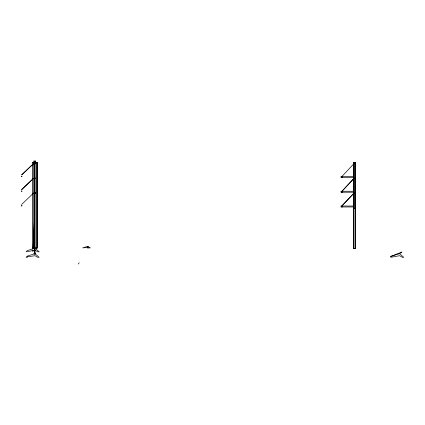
<?xml version="1.0" encoding="UTF-8"?>
<svg xmlns="http://www.w3.org/2000/svg" width="425" height="425" viewBox="0 0 425 425"><rect width="100%" height="100%" fill="white"/><g stroke="black" fill="none" stroke-linecap="round" stroke-linejoin="round"><path stroke-width="0.64" d="M35.291 192.966L35.721 192.992M21.638 204.478L33.596 193.035L34.786 192.982M35.286 163.923L35.296 163.2M35.291 178.601L35.296 177.884M35.291 193.348L35.296 192.626M355.119 163.938L355.125 163.179M355.119 178.686L355.125 177.921M355.119 193.444L355.125 192.679M32.884 251.818L32.98 249.847M33.038 248.535L34.632 215.103M21.558 189.63L33.538 178.224M21.765 189.598L33.655 178.351M78.312 264.005L79.183 262.772M391.712 256.195L390.485 256.477L402.023 252.036L399.75 253.507L391.712 256.195L390.761 257.316L399.633 255.701L402.348 257.316L403.75 257.316L399.888 253.927M341.923 176.471L353.605 164.029M353.998 178.245L342.008 191.213M342.003 191.245L353.642 178.851M341.865 205.918L353.998 193.003M353.642 193.609L341.838 205.971M21.643 174.792L33.532 163.545M21.765 174.919L33.655 163.667M398.682 253.916L399.755 253.374M34.112 248.413L27.142 250.692L26.191 251.818L34.446 250.288M32.465 162.679L33.256 162.679M36.454 162.685L37.246 162.701M353.504 176.508L340.993 176.508L340.993 177.453L353.504 177.453M353.504 191.261L340.993 191.261L340.993 192.212L353.504 192.212M353.504 206.019L340.993 206.019L340.993 206.964L353.504 206.964M353.749 208.548L355.114 208.548M87.922 246.319L82.652 247.903L87.523 247.371L88.761 247.903L90.344 247.903L87.922 246.319L87.922 248.428M32.465 247.371L33.256 247.371M36.454 247.393L37.241 247.393L37.246 162.605L36.454 162.605L36.534 248.418M353.642 248.455L355.22 248.455M32.465 248.397L33.256 248.402L33.256 162.589L32.465 162.589L32.544 248.397M36.454 248.418L37.241 248.418L37.166 162.701M341.535 177.204L342.3 177.209M341.535 177.475L342.295 177.48M21.266 176.274L21.988 176.279M21.266 176.55L21.988 176.556M341.535 191.946L342.3 191.951M341.535 192.222L342.295 192.227M21.266 190.958L21.988 190.963M21.266 191.234L21.988 191.239M341.535 206.704L342.3 206.709M341.535 206.98L342.295 206.986M21.266 205.705L21.988 205.711M21.266 205.976L21.988 205.982M35.062 250.197L37.777 251.812L39.18 251.818L35.318 248.423M355.119 162.695L355.119 248.482M354.163 162.701L354.163 208.548M353.749 162.695L353.749 248.482M35.238 247.393L35.238 248.418M34.558 162.701L34.558 208.548M34.478 162.69L34.478 208.537M34.425 242.133L34.425 243.004M34.398 161.633L34.398 253.858M34.186 247.393L34.186 248.413M27.63 256.785L27.253 257.316L26.153 257.316L27.11 256.195L34.074 253.916L35.28 253.927L39.148 257.316L37.745 257.316L35.025 255.701L27.63 256.785M35.44 160.995L33.708 160.995L33.708 162.69L35.44 162.69L35.44 160.995M35.11 161.633L34.319 161.633L34.319 253.858L35.11 253.858L35.11 161.633M355.22 162.562L353.642 162.562L353.642 248.482L355.226 248.482L355.22 162.562M355.22 162.663L353.642 162.663L355.226 162.727M35.28 253.146L34.074 253.146L34.074 253.927L35.28 253.927L35.28 253.146"/></g></svg>
